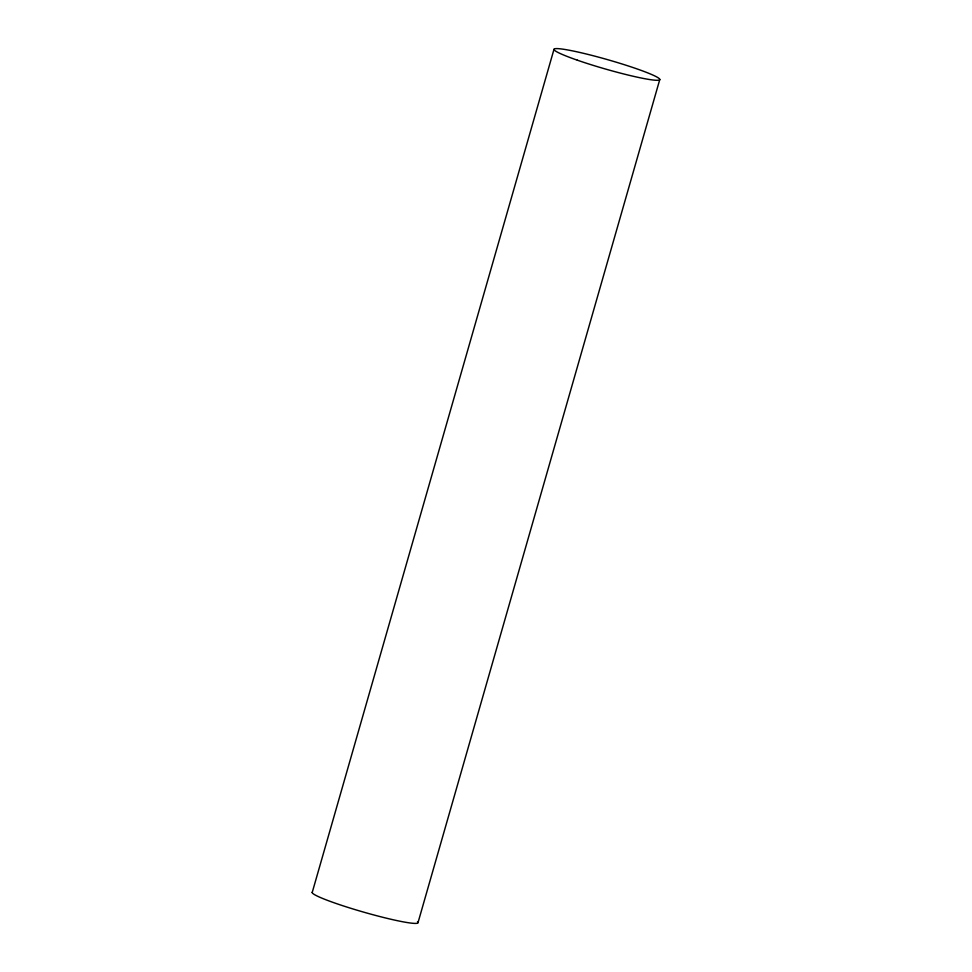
<?xml version="1.0" encoding="UTF-8"?>
<svg xmlns="http://www.w3.org/2000/svg" width="972" height="972" viewBox="0 0 972 972"><rect width="100%" height="100%" fill="white"/><g stroke="black" fill="none" stroke-linecap="round" stroke-linejoin="round"><path stroke-width="1.46" d="M312.206 892.527L553.967 49.414M418.033 922.586L659.794 79.473M417.474 921.723A55.027 4.799 16 0 1 367.149 913.121A55.027 4.799 16 0 1 312.328 892.199M577.332 60.179A55.027 4.799 16 0 0 659.672 79.801A55.027 4.799 16 0 0 583.637 53.351A55.027 4.799 16 0 0 577.332 60.179"/></g></svg>
